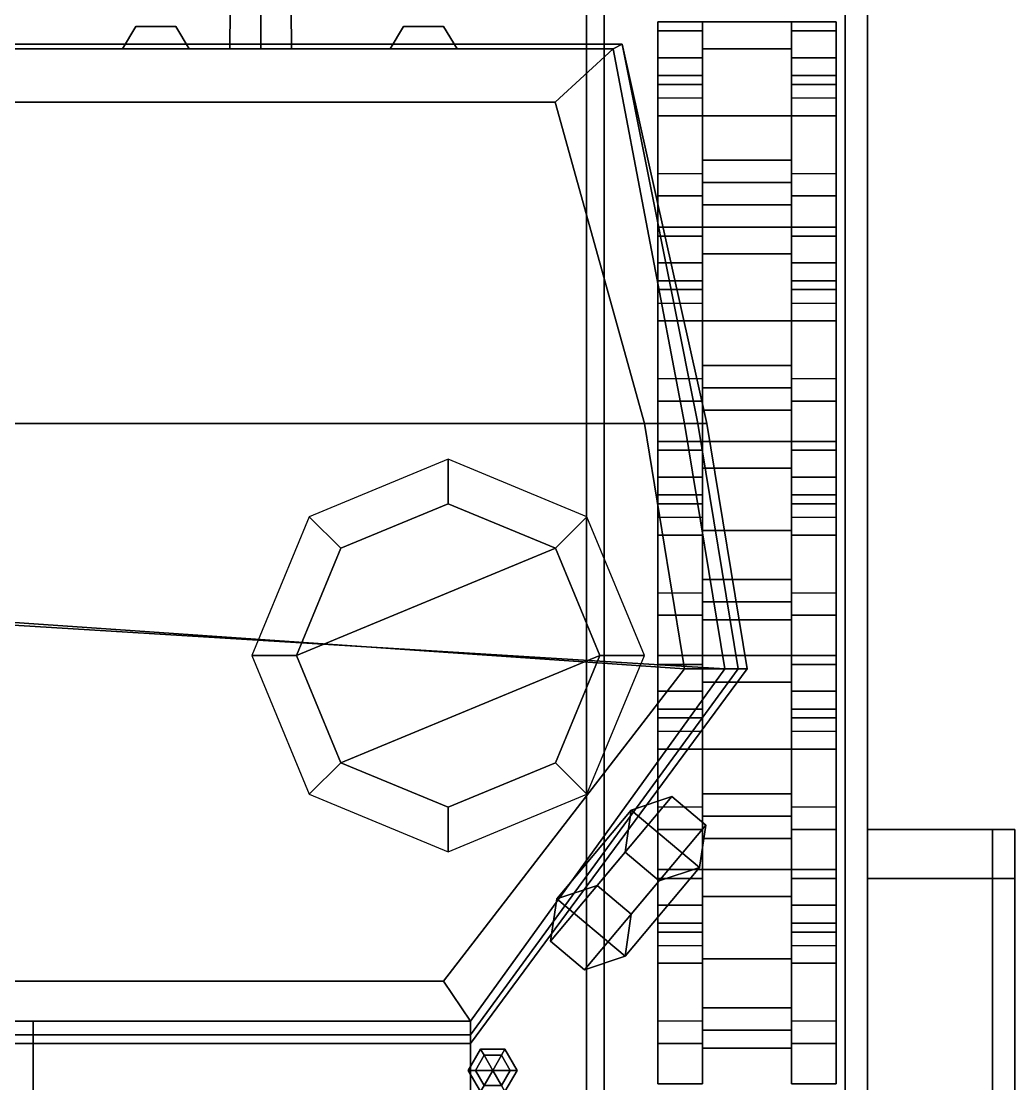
# Model space of a CAD drawing. Extents: x -1.69 to 1.69, y -3.84 to 3.56.
# Drawn here: x -0.537 to 1.69, y -1.29 to 1.092 of the extents above; entities that cross this region are included whole.
import ezdxf

# ---------------------------------------------------------------- set-up
doc = ezdxf.new("R2010")
doc.units = 0
doc.layers.get('0').update_dxf_attribs({"linetype": 'CONTINUOUS'})
for name, color, linetype in [('BOGIE_HOLDER', 2, 'CONTINUOUS'), ('BOGIE_LEVER', 3, 'CONTINUOUS'), ('GUN', 1, 'CONTINUOUS'), ('SHIELD', 6, 'CONTINUOUS'), ('SIDES', 5, 'CONTINUOUS'), ('TRACKS', 1, 'CONTINUOUS'), ('TURRET', 2, 'CONTINUOUS'), ('WHEELS', 2, 'CONTINUOUS')]:
    doc.layers.add(name, color=color, linetype=linetype)

msp = doc.modelspace()

# ---------------------------------------------------------------- linework, layer by layer
for points in [[(0.73, -3.39, 0.82), (0.73, -2.77, 0.47), (0.73, 2.5, 0.47), (0.73, 2.7, 0.82)], [(0.73, -3.39, 1.15), (0.73, -3.39, 0.82), (0.73, 2.7, 0.82), (0.73, 2.02, 1.15)], [(0.73, 2.5, 0.47), (0.73, -2.77, 0.47), (-0.73, -2.77, 0.47), (-0.73, 2.5, 0.47)], [(-0.73, 2.02, 1.61), (-0.73, -2.16, 1.61), (0.73, -2.16, 1.61), (0.73, 2.02, 1.61)], [(0.73, -2.16, 1.61), (0.73, -2.16, 1.15), (0.73, 2.02, 1.15), (0.73, 2.02, 1.61)], [(1.69, -0.72, 1.41), (1.64, -0.72, 0.95), (1.36, -0.72, 0.95), (1.36, -0.72, 1.41)], [(1.64, -0.72, 0.95), (1.64, -2.26, 0.95), (1.36, -2.26, 0.95), (1.36, -0.72, 0.95)], [(1.69, -0.83, 1.45), (1.69, -0.72, 1.41), (1.36, -0.72, 1.41), (1.36, -0.83, 1.52)], [(1.69, -2.26, 1.41), (1.64, -2.26, 0.95), (1.64, -0.72, 0.95), (1.69, -0.72, 1.41)], [(1.69, -1.51, 1.57), (1.69, -1.51, 1.41), (1.69, -0.72, 1.41), (1.69, -0.83, 1.45)], [(1.36, -0.83, 1.52), (1.36, -1.51, 1.63), (1.69, -1.51, 1.57), (1.69, -0.83, 1.45)]]:
    msp.add_3dface(points)
at = {"layer": 'BOGIE_HOLDER'}
for points in [[(0.99, 1.09, 0.3), (0.99, 1.01, 0.23), (0.89, 1.01, 0.23), (0.89, 1.09, 0.3)], [(0.89, 1.09, 0.3), (0.89, 1.01, 0.23), (0.89, 0.95, 0.31), (0.89, 1.07, 0.42)], [(0.99, 1.07, 0.42), (0.99, 1.09, 0.3), (0.89, 1.09, 0.3), (0.89, 1.07, 0.42)], [(0.99, 0.95, 0.31), (0.99, 1.01, 0.23), (0.99, 1.09, 0.3), (0.99, 1.07, 0.42)], [(1.19, 1.09, 0.3), (1.19, 1.01, 0.23), (1.19, 0.95, 0.31), (1.19, 1.07, 0.42)], [(1.29, 1.09, 0.3), (1.29, 1.01, 0.23), (1.19, 1.01, 0.23), (1.19, 1.09, 0.3)], [(1.29, 1.07, 0.42), (1.29, 1.09, 0.3), (1.19, 1.09, 0.3), (1.19, 1.07, 0.42)], [(1.29, 0.95, 0.31), (1.29, 1.01, 0.23), (1.29, 1.09, 0.3), (1.29, 1.07, 0.42)], [(0.89, 1.07, 0.42), (0.89, 0.95, 0.31), (0.89, 0.75, 0.67), (0.89, 0.92, 0.67)], [(0.99, 0.92, 0.67), (0.99, 1.07, 0.42), (0.89, 1.07, 0.42), (0.89, 0.92, 0.67)], [(0.99, 0.75, 0.67), (0.99, 0.95, 0.31), (0.99, 1.07, 0.42), (0.99, 0.92, 0.67)], [(1.19, 1.07, 0.42), (1.19, 0.95, 0.31), (1.19, 0.75, 0.67), (1.19, 0.92, 0.67)], [(1.29, 0.92, 0.67), (1.29, 1.07, 0.42), (1.19, 1.07, 0.42), (1.19, 0.92, 0.67)], [(1.29, 0.75, 0.67), (1.29, 0.95, 0.31), (1.29, 1.07, 0.42), (1.29, 0.92, 0.67)], [(0.89, 0.95, 0.31), (0.89, 1.01, 0.23), (0.99, 1.01, 0.23), (0.99, 0.95, 0.31)], [(1.19, 0.95, 0.31), (1.19, 1.01, 0.23), (1.29, 1.01, 0.23), (1.29, 0.95, 0.31)], [(0.89, 0.75, 0.67), (0.89, 0.95, 0.31), (0.99, 0.95, 0.31), (0.99, 0.75, 0.67)], [(1.19, 0.75, 0.67), (1.19, 0.95, 0.31), (1.29, 0.95, 0.31), (1.29, 0.75, 0.67)], [(0.99, 0.88, 0.29), (0.99, 0.68, 0.29), (0.99, 0.68, 0.47), (0.99, 0.88, 0.47)], [(1.19, 0.88, 0.47), (1.19, 0.88, 0.29), (0.99, 0.88, 0.29), (0.99, 0.88, 0.47)], [(1.19, 0.88, 0.29), (1.19, 0.68, 0.29), (0.99, 0.68, 0.29), (0.99, 0.88, 0.29)], [(0.99, 0.88, 0.47), (0.99, 0.68, 0.47), (1.19, 0.68, 0.47), (1.19, 0.88, 0.47)], [(1.19, 0.68, 0.47), (1.19, 0.68, 0.29), (1.19, 0.88, 0.29), (1.19, 0.88, 0.47)], [(0.99, 0.68, 0.47), (0.99, 0.68, 0.29), (1.19, 0.68, 0.29), (1.19, 0.68, 0.47)], [(0.89, 0.63, 0.3), (0.89, 0.55, 0.23), (0.89, 0.49, 0.31), (0.89, 0.61, 0.42)], [(0.99, 0.63, 0.3), (0.99, 0.55, 0.23), (0.89, 0.55, 0.23), (0.89, 0.63, 0.3)], [(0.99, 0.61, 0.42), (0.99, 0.63, 0.3), (0.89, 0.63, 0.3), (0.89, 0.61, 0.42)], [(0.99, 0.49, 0.31), (0.99, 0.55, 0.23), (0.99, 0.63, 0.3), (0.99, 0.61, 0.42)], [(1.29, 0.63, 0.3), (1.29, 0.55, 0.23), (1.19, 0.55, 0.23), (1.19, 0.63, 0.3)], [(1.19, 0.63, 0.3), (1.19, 0.55, 0.23), (1.19, 0.49, 0.31), (1.19, 0.61, 0.42)], [(1.29, 0.61, 0.42), (1.29, 0.63, 0.3), (1.19, 0.63, 0.3), (1.19, 0.61, 0.42)], [(1.29, 0.49, 0.31), (1.29, 0.55, 0.23), (1.29, 0.63, 0.3), (1.29, 0.61, 0.42)], [(0.89, 0.61, 0.42), (0.89, 0.49, 0.31), (0.89, 0.29, 0.67), (0.89, 0.46, 0.67)], [(0.99, 0.46, 0.67), (0.99, 0.61, 0.42), (0.89, 0.61, 0.42), (0.89, 0.46, 0.67)], [(0.99, 0.29, 0.67), (0.99, 0.49, 0.31), (0.99, 0.61, 0.42), (0.99, 0.46, 0.67)], [(1.29, 0.46, 0.67), (1.29, 0.61, 0.42), (1.19, 0.61, 0.42), (1.19, 0.46, 0.67)], [(1.19, 0.61, 0.42), (1.19, 0.49, 0.31), (1.19, 0.29, 0.67), (1.19, 0.46, 0.67)], [(1.29, 0.29, 0.67), (1.29, 0.49, 0.31), (1.29, 0.61, 0.42), (1.29, 0.46, 0.67)], [(0.89, 0.49, 0.31), (0.89, 0.55, 0.23), (0.99, 0.55, 0.23), (0.99, 0.49, 0.31)], [(1.19, 0.49, 0.31), (1.19, 0.55, 0.23), (1.29, 0.55, 0.23), (1.29, 0.49, 0.31)], [(0.89, 0.29, 0.67), (0.89, 0.49, 0.31), (0.99, 0.49, 0.31), (0.99, 0.29, 0.67)], [(1.19, 0.29, 0.67), (1.19, 0.49, 0.31), (1.29, 0.49, 0.31), (1.29, 0.29, 0.67)], [(0.99, 0.42, 0.29), (0.99, 0.22, 0.29), (0.99, 0.22, 0.47), (0.99, 0.42, 0.47)], [(1.19, 0.42, 0.47), (1.19, 0.42, 0.29), (0.99, 0.42, 0.29), (0.99, 0.42, 0.47)], [(1.19, 0.42, 0.29), (1.19, 0.22, 0.29), (0.99, 0.22, 0.29), (0.99, 0.42, 0.29)], [(0.99, 0.42, 0.47), (0.99, 0.22, 0.47), (1.19, 0.22, 0.47), (1.19, 0.42, 0.47)], [(1.19, 0.22, 0.47), (1.19, 0.22, 0.29), (1.19, 0.42, 0.29), (1.19, 0.42, 0.47)], [(0.99, 0.22, 0.47), (0.99, 0.22, 0.29), (1.19, 0.22, 0.29), (1.19, 0.22, 0.47)], [(0.89, 0.15, 0.3), (0.89, 0.07, 0.23), (0.89, 0.01, 0.31), (0.89, 0.13, 0.42)], [(0.99, 0.15, 0.3), (0.99, 0.07, 0.23), (0.89, 0.07, 0.23), (0.89, 0.15, 0.3)], [(0.99, 0.13, 0.42), (0.99, 0.15, 0.3), (0.89, 0.15, 0.3), (0.89, 0.13, 0.42)], [(0.99, 0.01, 0.31), (0.99, 0.07, 0.23), (0.99, 0.15, 0.3), (0.99, 0.13, 0.42)], [(1.29, 0.15, 0.3), (1.29, 0.07, 0.23), (1.19, 0.07, 0.23), (1.19, 0.15, 0.3)], [(1.19, 0.15, 0.3), (1.19, 0.07, 0.23), (1.19, 0.01, 0.31), (1.19, 0.13, 0.42)], [(1.29, 0.13, 0.42), (1.29, 0.15, 0.3), (1.19, 0.15, 0.3), (1.19, 0.13, 0.42)], [(1.29, 0.01, 0.31), (1.29, 0.07, 0.23), (1.29, 0.15, 0.3), (1.29, 0.13, 0.42)], [(0.89, 0.13, 0.42), (0.89, 0.01, 0.31), (0.89, -0.19, 0.67), (0.89, -0.02, 0.67)], [(0.99, -0.02, 0.67), (0.99, 0.13, 0.42), (0.89, 0.13, 0.42), (0.89, -0.02, 0.67)], [(0.99, -0.19, 0.67), (0.99, 0.01, 0.31), (0.99, 0.13, 0.42), (0.99, -0.02, 0.67)], [(1.29, -0.02, 0.67), (1.29, 0.13, 0.42), (1.19, 0.13, 0.42), (1.19, -0.02, 0.67)], [(1.19, 0.13, 0.42), (1.19, 0.01, 0.31), (1.19, -0.19, 0.67), (1.19, -0.02, 0.67)], [(1.29, -0.19, 0.67), (1.29, 0.01, 0.31), (1.29, 0.13, 0.42), (1.29, -0.02, 0.67)], [(0.89, 0.01, 0.31), (0.89, 0.07, 0.23), (0.99, 0.07, 0.23), (0.99, 0.01, 0.31)], [(1.19, 0.01, 0.31), (1.19, 0.07, 0.23), (1.29, 0.07, 0.23), (1.29, 0.01, 0.31)], [(0.89, -0.19, 0.67), (0.89, 0.01, 0.31), (0.99, 0.01, 0.31), (0.99, -0.19, 0.67)], [(1.19, -0.19, 0.67), (1.19, 0.01, 0.31), (1.29, 0.01, 0.31), (1.29, -0.19, 0.67)], [(0.99, -0.05, 0.29), (0.99, -0.25, 0.29), (0.99, -0.25, 0.47), (0.99, -0.05, 0.47)], [(1.19, -0.05, 0.47), (1.19, -0.05, 0.29), (0.99, -0.05, 0.29), (0.99, -0.05, 0.47)], [(1.19, -0.05, 0.29), (1.19, -0.25, 0.29), (0.99, -0.25, 0.29), (0.99, -0.05, 0.29)], [(0.99, -0.05, 0.47), (0.99, -0.25, 0.47), (1.19, -0.25, 0.47), (1.19, -0.05, 0.47)], [(1.19, -0.25, 0.47), (1.19, -0.25, 0.29), (1.19, -0.05, 0.29), (1.19, -0.05, 0.47)], [(0.99, -0.25, 0.47), (0.99, -0.25, 0.29), (1.19, -0.25, 0.29), (1.19, -0.25, 0.47)], [(0.89, -0.33, 0.3), (0.89, -0.41, 0.23), (0.89, -0.47, 0.31), (0.89, -0.35, 0.42)], [(0.99, -0.33, 0.3), (0.99, -0.41, 0.23), (0.89, -0.41, 0.23), (0.89, -0.33, 0.3)], [(0.99, -0.35, 0.42), (0.99, -0.33, 0.3), (0.89, -0.33, 0.3), (0.89, -0.35, 0.42)], [(0.99, -0.47, 0.31), (0.99, -0.41, 0.23), (0.99, -0.33, 0.3), (0.99, -0.35, 0.42)], [(1.29, -0.33, 0.3), (1.29, -0.41, 0.23), (1.19, -0.41, 0.23), (1.19, -0.33, 0.3)], [(1.19, -0.33, 0.3), (1.19, -0.41, 0.23), (1.19, -0.47, 0.31), (1.19, -0.35, 0.42)], [(1.29, -0.35, 0.42), (1.29, -0.33, 0.3), (1.19, -0.33, 0.3), (1.19, -0.35, 0.42)], [(1.29, -0.47, 0.31), (1.29, -0.41, 0.23), (1.29, -0.33, 0.3), (1.29, -0.35, 0.42)], [(0.89, -0.35, 0.42), (0.89, -0.47, 0.31), (0.89, -0.67, 0.67), (0.89, -0.5, 0.67)], [(0.99, -0.5, 0.67), (0.99, -0.35, 0.42), (0.89, -0.35, 0.42), (0.89, -0.5, 0.67)], [(0.99, -0.67, 0.67), (0.99, -0.47, 0.31), (0.99, -0.35, 0.42), (0.99, -0.5, 0.67)], [(1.29, -0.5, 0.67), (1.29, -0.35, 0.42), (1.19, -0.35, 0.42), (1.19, -0.5, 0.67)], [(1.19, -0.35, 0.42), (1.19, -0.47, 0.31), (1.19, -0.67, 0.67), (1.19, -0.5, 0.67)], [(1.29, -0.67, 0.67), (1.29, -0.47, 0.31), (1.29, -0.35, 0.42), (1.29, -0.5, 0.67)], [(0.89, -0.47, 0.31), (0.89, -0.41, 0.23), (0.99, -0.41, 0.23), (0.99, -0.47, 0.31)], [(1.19, -0.47, 0.31), (1.19, -0.41, 0.23), (1.29, -0.41, 0.23), (1.29, -0.47, 0.31)], [(0.89, -0.67, 0.67), (0.89, -0.47, 0.31), (0.99, -0.47, 0.31), (0.99, -0.67, 0.67)], [(1.19, -0.67, 0.67), (1.19, -0.47, 0.31), (1.29, -0.47, 0.31), (1.29, -0.67, 0.67)], [(0.99, -0.54, 0.29), (0.99, -0.74, 0.29), (0.99, -0.74, 0.47), (0.99, -0.54, 0.47)], [(1.19, -0.54, 0.47), (1.19, -0.54, 0.29), (0.99, -0.54, 0.29), (0.99, -0.54, 0.47)], [(1.19, -0.54, 0.29), (1.19, -0.74, 0.29), (0.99, -0.74, 0.29), (0.99, -0.54, 0.29)], [(0.99, -0.54, 0.47), (0.99, -0.74, 0.47), (1.19, -0.74, 0.47), (1.19, -0.54, 0.47)], [(1.19, -0.74, 0.47), (1.19, -0.74, 0.29), (1.19, -0.54, 0.29), (1.19, -0.54, 0.47)], [(0.99, -0.74, 0.47), (0.99, -0.74, 0.29), (1.19, -0.74, 0.29), (1.19, -0.74, 0.47)], [(0.89, -0.81, 0.3), (0.89, -0.89, 0.23), (0.89, -0.95, 0.31), (0.89, -0.83, 0.42)], [(0.99, -0.81, 0.3), (0.99, -0.89, 0.23), (0.89, -0.89, 0.23), (0.89, -0.81, 0.3)], [(0.99, -0.83, 0.42), (0.99, -0.81, 0.3), (0.89, -0.81, 0.3), (0.89, -0.83, 0.42)], [(0.89, -0.83, 0.42), (0.89, -0.95, 0.31), (0.89, -1.15, 0.67), (0.89, -0.98, 0.67)], [(0.99, -0.98, 0.67), (0.99, -0.83, 0.42), (0.89, -0.83, 0.42), (0.89, -0.98, 0.67)], [(0.99, -0.95, 0.31), (0.99, -0.89, 0.23), (0.99, -0.81, 0.3), (0.99, -0.83, 0.42)], [(0.99, -1.15, 0.67), (0.99, -0.95, 0.31), (0.99, -0.83, 0.42), (0.99, -0.98, 0.67)], [(1.29, -0.81, 0.3), (1.29, -0.89, 0.23), (1.19, -0.89, 0.23), (1.19, -0.81, 0.3)], [(1.19, -0.81, 0.3), (1.19, -0.89, 0.23), (1.19, -0.95, 0.31), (1.19, -0.83, 0.42)], [(1.29, -0.83, 0.42), (1.29, -0.81, 0.3), (1.19, -0.81, 0.3), (1.19, -0.83, 0.42)], [(1.29, -0.98, 0.67), (1.29, -0.83, 0.42), (1.19, -0.83, 0.42), (1.19, -0.98, 0.67)], [(1.19, -0.83, 0.42), (1.19, -0.95, 0.31), (1.19, -1.15, 0.67), (1.19, -0.98, 0.67)], [(1.29, -0.95, 0.31), (1.29, -0.89, 0.23), (1.29, -0.81, 0.3), (1.29, -0.83, 0.42)], [(1.29, -1.15, 0.67), (1.29, -0.95, 0.31), (1.29, -0.83, 0.42), (1.29, -0.98, 0.67)], [(0.89, -0.95, 0.31), (0.89, -0.89, 0.23), (0.99, -0.89, 0.23), (0.99, -0.95, 0.31)], [(1.19, -0.95, 0.31), (1.19, -0.89, 0.23), (1.29, -0.89, 0.23), (1.29, -0.95, 0.31)], [(0.89, -1.15, 0.67), (0.89, -0.95, 0.31), (0.99, -0.95, 0.31), (0.99, -1.15, 0.67)], [(1.19, -1.15, 0.67), (1.19, -0.95, 0.31), (1.29, -0.95, 0.31), (1.29, -1.15, 0.67)], [(0.99, -1.01, 0.29), (0.99, -1.21, 0.29), (0.99, -1.21, 0.47), (0.99, -1.01, 0.47)], [(1.19, -1.01, 0.47), (1.19, -1.01, 0.29), (0.99, -1.01, 0.29), (0.99, -1.01, 0.47)], [(1.19, -1.01, 0.29), (1.19, -1.21, 0.29), (0.99, -1.21, 0.29), (0.99, -1.01, 0.29)], [(0.99, -1.01, 0.47), (0.99, -1.21, 0.47), (1.19, -1.21, 0.47), (1.19, -1.01, 0.47)], [(1.19, -1.21, 0.47), (1.19, -1.21, 0.29), (1.19, -1.01, 0.29), (1.19, -1.01, 0.47)], [(0.99, -1.21, 0.47), (0.99, -1.21, 0.29), (1.19, -1.21, 0.29), (1.19, -1.21, 0.47)]]:
    msp.add_3dface(points, dxfattribs=at)
at = {"layer": 'BOGIE_LEVER'}
for points in [[(0.99, 1.09, 0.34), (0.99, 0.78, 0.15), (0.99, 0.73, 0.24), (0.99, 1.03, 0.44)], [(1.19, 1.09, 0.34), (1.19, 0.78, 0.15), (0.99, 0.78, 0.15), (0.99, 1.09, 0.34)], [(1.19, 1.03, 0.44), (1.19, 1.09, 0.34), (0.99, 1.09, 0.34), (0.99, 1.03, 0.44)], [(1.19, 0.73, 0.24), (1.19, 0.78, 0.15), (1.19, 1.09, 0.34), (1.19, 1.03, 0.44)], [(0.99, 1.03, 0.44), (0.99, 0.73, 0.24), (1.19, 0.73, 0.24), (1.19, 1.03, 0.44)], [(0.99, 0.73, 0.24), (0.99, 0.78, 0.15), (1.19, 0.78, 0.15), (1.19, 0.73, 0.24)], [(1.19, 0.63, 0.34), (1.19, 0.32, 0.15), (0.99, 0.32, 0.15), (0.99, 0.63, 0.34)], [(0.99, 0.63, 0.34), (0.99, 0.32, 0.15), (0.99, 0.27, 0.24), (0.99, 0.57, 0.44)], [(1.19, 0.57, 0.44), (1.19, 0.63, 0.34), (0.99, 0.63, 0.34), (0.99, 0.57, 0.44)], [(1.19, 0.27, 0.24), (1.19, 0.32, 0.15), (1.19, 0.63, 0.34), (1.19, 0.57, 0.44)], [(0.99, 0.57, 0.44), (0.99, 0.27, 0.24), (1.19, 0.27, 0.24), (1.19, 0.57, 0.44)], [(0.99, 0.27, 0.24), (0.99, 0.32, 0.15), (1.19, 0.32, 0.15), (1.19, 0.27, 0.24)], [(1.19, 0.15, 0.34), (1.19, -0.16, 0.15), (0.99, -0.16, 0.15), (0.99, 0.15, 0.34)], [(0.99, 0.15, 0.34), (0.99, -0.16, 0.15), (0.99, -0.21, 0.24), (0.99, 0.09, 0.44)], [(1.19, 0.09, 0.44), (1.19, 0.15, 0.34), (0.99, 0.15, 0.34), (0.99, 0.09, 0.44)], [(1.19, -0.21, 0.24), (1.19, -0.16, 0.15), (1.19, 0.15, 0.34), (1.19, 0.09, 0.44)], [(0.99, 0.09, 0.44), (0.99, -0.21, 0.24), (1.19, -0.21, 0.24), (1.19, 0.09, 0.44)], [(0.99, -0.21, 0.24), (0.99, -0.16, 0.15), (1.19, -0.16, 0.15), (1.19, -0.21, 0.24)], [(1.19, -0.33, 0.34), (1.19, -0.64, 0.15), (0.99, -0.64, 0.15), (0.99, -0.33, 0.34)], [(0.99, -0.33, 0.34), (0.99, -0.64, 0.15), (0.99, -0.69, 0.24), (0.99, -0.39, 0.44)], [(1.19, -0.39, 0.44), (1.19, -0.33, 0.34), (0.99, -0.33, 0.34), (0.99, -0.39, 0.44)], [(1.19, -0.69, 0.24), (1.19, -0.64, 0.15), (1.19, -0.33, 0.34), (1.19, -0.39, 0.44)], [(0.99, -0.39, 0.44), (0.99, -0.69, 0.24), (1.19, -0.69, 0.24), (1.19, -0.39, 0.44)], [(0.99, -0.69, 0.24), (0.99, -0.64, 0.15), (1.19, -0.64, 0.15), (1.19, -0.69, 0.24)], [(1.19, -0.81, 0.34), (1.19, -1.12, 0.15), (0.99, -1.12, 0.15), (0.99, -0.81, 0.34)], [(0.99, -0.81, 0.34), (0.99, -1.12, 0.15), (0.99, -1.17, 0.24), (0.99, -0.87, 0.44)], [(1.19, -0.87, 0.44), (1.19, -0.81, 0.34), (0.99, -0.81, 0.34), (0.99, -0.87, 0.44)], [(1.19, -1.17, 0.24), (1.19, -1.12, 0.15), (1.19, -0.81, 0.34), (1.19, -0.87, 0.44)], [(0.99, -0.87, 0.44), (0.99, -1.17, 0.24), (1.19, -1.17, 0.24), (1.19, -0.87, 0.44)], [(0.99, -1.17, 0.24), (0.99, -1.12, 0.15), (1.19, -1.12, 0.15), (1.19, -1.17, 0.24)]]:
    msp.add_3dface(points, dxfattribs=at)
at = {"layer": 'GUN'}
for points in [[(0, 2.53, 2.055), (-0.0563, 2.53, 2.0225), (-0.0693, 1.03, 2.03), (0, 1.03, 2.07)], [(-0.0563, 2.53, 2.0225), (-0.0563, 2.53, 1.9575), (-0.0693, 1.03, 1.95), (-0.0693, 1.03, 2.03)], [(-0.0563, 2.53, 1.9575), (0, 2.53, 1.925), (0, 1.03, 1.91), (-0.0693, 1.03, 1.95)], [(0.0563, 2.53, 2.0225), (0, 2.53, 2.055), (0, 1.03, 2.07), (0.0693, 1.03, 2.03)], [(0, 2.53, 1.925), (0.0563, 2.53, 1.9575), (0.0693, 1.03, 1.95), (0, 1.03, 1.91)], [(0.0563, 2.53, 1.9575), (0.0563, 2.53, 2.0225), (0.0693, 1.03, 2.03), (0.0693, 1.03, 1.95)]]:
    msp.add_3dface(points, dxfattribs=at)
at = {"layer": 'SHIELD'}
for points in [[(1.36, -3.22, 1.61), (1.36, 3.05, 1.61), (0.73, 3.05, 1.61), (0.73, -3.22, 1.61)], [(1.36, 3.05, 1.61), (1.36, -3.22, 1.61), (0.73, -3.22, 1.61), (0.73, 3.05, 1.61)], [(1.36, -3.13, 0.67), (1.36, 2.63, 0.67), (1.36, 2.63, 1.61), (1.36, -3.22, 1.61)]]:
    msp.add_3dface(points, dxfattribs=at)
at = {"layer": 'SIDES'}
msp.add_3dface([(1.36, 2.02, 0.67), (1.36, -2.35, 0.67), (0.73, -2.35, 0.67), (0.73, 2.02, 0.67)], dxfattribs=at)
at = {"layer": 'TRACKS'}
for points in [[(1.31, 1.88), (1.31, -2.18), (0.77, -2.18), (0.77, 1.88)], [(1.31, -2.18), (1.31, 1.88), (0.77, 1.88), (0.77, -2.18)]]:
    msp.add_3dface(points, dxfattribs=at)
at = {"layer": 'TURRET'}
for points in [[(-0.28, 1.08, 1.91), (-0.31, 1.03, 1.81), (-0.31, 1.03, 2.14), (-0.28, 1.08, 2.07)], [(-0.28, 1.08, 2.07), (-0.31, 1.03, 2.14), (-0.16, 1.03, 2.14), (-0.19, 1.08, 2.07)], [(-0.19, 1.08, 1.91), (-0.16, 1.03, 1.81), (-0.31, 1.03, 1.81), (-0.28, 1.08, 1.91)], [(-0.19, 1.08, 2.07), (-0.19, 1.08, 1.91), (-0.28, 1.08, 1.91), (-0.28, 1.08, 2.07)], [(-0.16, 1.03, 2.14), (-0.16, 1.03, 1.81), (-0.19, 1.08, 1.91), (-0.19, 1.08, 2.07)], [(0.41, 1.08, 1.91), (0.44, 1.03, 1.81), (0.29, 1.03, 1.81), (0.32, 1.08, 1.91)], [(0.32, 1.08, 2.07), (0.29, 1.03, 2.14), (0.44, 1.03, 2.14), (0.41, 1.08, 2.07)], [(0.32, 1.08, 1.91), (0.29, 1.03, 1.81), (0.29, 1.03, 2.14), (0.32, 1.08, 2.07)], [(0.41, 1.08, 2.07), (0.41, 1.08, 1.91), (0.32, 1.08, 1.91), (0.32, 1.08, 2.07)], [(0.44, 1.03, 2.14), (0.44, 1.03, 1.81), (0.41, 1.08, 1.91), (0.41, 1.08, 2.07)], [(0.79, 1.03, 1.61), (0.95, 0.19, 1.61), (-0.87, 0.19, 1.61), (-0.76, 1.03, 1.61)], [(-0.76, 1.03, 1.76), (0.79, 1.03, 1.76), (0.81, 1.04, 1.71), (-0.77, 1.04, 1.71)], [(0.81, 1.04, 1.71), (0.81, 1.04, 1.61), (-0.77, 1.04, 1.61), (-0.77, 1.04, 1.71)], [(-0.77, 1.04, 1.61), (0.81, 1.04, 1.61), (0.79, 1.03, 1.61), (-0.76, 1.03, 1.61)], [(-0.76, 1.03, 2.23), (0.79, 1.03, 2.23), (0.79, 1.03, 1.76), (-0.76, 1.03, 1.76)], [(-0.63, 0.91, 2.32), (0.66, 0.91, 2.32), (0.79, 1.03, 2.23), (-0.76, 1.03, 2.23)], [(0.66, 0.91, 2.32), (0.86, 0.19, 2.45), (0.95, 0.19, 2.39), (0.79, 1.03, 2.23)], [(0.79, 1.03, 1.76), (0.95, 0.19, 1.76), (0.98, 0.19, 1.71), (0.81, 1.04, 1.71)], [(0.81, 1.04, 1.61), (1, 0.19, 1.61), (0.95, 0.19, 1.61), (0.79, 1.03, 1.61)], [(0.79, 1.03, 2.23), (0.95, 0.19, 2.39), (0.95, 0.19, 1.76), (0.79, 1.03, 1.76)], [(0.98, 0.19, 1.71), (1, 0.19, 1.61), (0.81, 1.04, 1.61), (0.81, 1.04, 1.71)], [(-0.74, 0.19, 2.45), (0.86, 0.19, 2.45), (0.66, 0.91, 2.32), (-0.63, 0.91, 2.32)], [(0.95, 0.19, 1.61), (1.04, -0.36, 1.61), (-0.92, -0.24, 1.61), (-0.87, 0.19, 1.61)], [(-0.79, -0.24, 2.45), (0.95, -0.36, 2.45), (0.86, 0.19, 2.45), (-0.74, 0.19, 2.45)], [(0.86, 0.19, 2.45), (0.95, -0.36, 2.45), (1.04, -0.36, 2.39), (0.95, 0.19, 2.39)], [(0.95, 0.19, 2.39), (1.04, -0.36, 2.39), (1.04, -0.36, 1.76), (0.95, 0.19, 1.76)], [(0.95, 0.19, 1.76), (1.04, -0.36, 1.76), (1.07, -0.36, 1.71), (0.98, 0.19, 1.71)], [(1, 0.19, 1.61), (1.09, -0.36, 1.61), (1.04, -0.36, 1.61), (0.95, 0.19, 1.61)], [(1.07, -0.36, 1.71), (1.09, -0.36, 1.61), (1, 0.19, 1.61), (0.98, 0.19, 1.71)], [(0.42, 0.11, 2.45), (0.1089, -0.0189, 2.45), (0.1796, -0.0896, 2.47), (0.42, 0.01, 2.47)], [(0.7311, -0.0189, 2.45), (0.42, 0.11, 2.45), (0.42, 0.01, 2.47), (0.6604, -0.0896, 2.47)], [(0.42, 0.01, 2.47), (0.1796, -0.0896, 2.47), (0.08, -0.33, 2.47), (0.6604, -0.0896, 2.47)], [(0.1089, -0.0189, 2.45), (-0.02, -0.33, 2.45), (0.08, -0.33, 2.47), (0.1796, -0.0896, 2.47)], [(0.86, -0.33, 2.45), (0.7311, -0.0189, 2.45), (0.6604, -0.0896, 2.47), (0.76, -0.33, 2.47)], [(0.6604, -0.0896, 2.47), (0.08, -0.33, 2.47), (0.1796, -0.5704, 2.47), (0.76, -0.33, 2.47)], [(1.04, -0.36, 1.61), (0.47, -1.15, 1.61), (-0.66, -1.15, 1.61), (-0.92, -0.24, 1.61)], [(-0.59, -1.06, 2.45), (0.41, -1.06, 2.45), (0.95, -0.36, 2.45), (-0.79, -0.24, 2.45)], [(-0.02, -0.33, 2.45), (0.1089, -0.6411, 2.45), (0.1796, -0.5704, 2.47), (0.08, -0.33, 2.47)], [(0.76, -0.33, 2.47), (0.1796, -0.5704, 2.47), (0.42, -0.67, 2.47), (0.6604, -0.5704, 2.47)], [(0.7311, -0.6411, 2.45), (0.86, -0.33, 2.45), (0.76, -0.33, 2.47), (0.6604, -0.5704, 2.47)], [(0.95, -0.36, 2.45), (0.41, -1.06, 2.45), (0.47, -1.15, 2.39), (1.04, -0.36, 2.39)], [(1.04, -0.36, 2.39), (0.47, -1.15, 2.39), (0.47, -1.15, 1.76), (1.04, -0.36, 1.76)], [(1.04, -0.36, 1.76), (0.47, -1.15, 1.76), (0.47, -1.18, 1.68), (1.07, -0.36, 1.71)], [(0.47, -1.18, 1.68), (0.47, -1.2, 1.61), (1.09, -0.36, 1.61), (1.07, -0.36, 1.71)], [(1.09, -0.36, 1.61), (0.47, -1.2, 1.61), (0.47, -1.15, 1.61), (1.04, -0.36, 1.61)], [(0.1089, -0.6411, 2.45), (0.42, -0.77, 2.45), (0.42, -0.67, 2.47), (0.1796, -0.5704, 2.47)], [(0.42, -0.77, 2.45), (0.7311, -0.6411, 2.45), (0.6604, -0.5704, 2.47), (0.42, -0.67, 2.47)], [(0.754, -0.8455, 1.6104), (0.6634, -0.8757, 1.64), (0.8305, -0.6766, 2.3542), (0.9211, -0.6464, 2.3245)], [(0.8306, -0.9098, 1.6104), (0.754, -0.8455, 1.6104), (0.9211, -0.6464, 2.3245), (0.9977, -0.7107, 2.3245)], [(0.8305, -0.6766, 2.3542), (0.9837, -0.8052, 2.3542), (0.9977, -0.7107, 2.3245), (0.9211, -0.6464, 2.3245)], [(0.6634, -0.8757, 1.64), (0.6494, -0.9702, 1.6696), (0.8165, -0.7711, 2.3838), (0.8305, -0.6766, 2.3542)], [(0.8165, -0.7711, 2.3838), (0.8931, -0.8354, 2.3838), (0.9837, -0.8052, 2.3542), (0.8305, -0.6766, 2.3542)], [(0.8166, -1.0043, 1.64), (0.8306, -0.9098, 1.6104), (0.9977, -0.7107, 2.3245), (0.9837, -0.8052, 2.3542)], [(0.6494, -0.9702, 1.6696), (0.726, -1.0345, 1.6696), (0.8931, -0.8354, 2.3838), (0.8165, -0.7711, 2.3838)], [(0.726, -1.0345, 1.6696), (0.8166, -1.0043, 1.64), (0.9837, -0.8052, 2.3542), (0.8931, -0.8354, 2.3838)], [(0.754, -0.8455, 1.6104), (0.8306, -0.9098, 1.6104), (0.8166, -1.0043, 1.64), (0.6634, -0.8757, 1.64)], [(0.6634, -0.8757, 1.64), (0.8166, -1.0043, 1.64), (0.726, -1.0345, 1.6696), (0.6494, -0.9702, 1.6696)], [(-0.66, -1.15, 2.39), (0.47, -1.15, 2.39), (0.41, -1.06, 2.45), (-0.59, -1.06, 2.45)], [(0.47, -1.15, 1.76), (-0.66, -1.15, 1.76), (-0.68, -1.18, 1.68), (0.47, -1.18, 1.68)], [(0.47, -1.2, 1.61), (-0.68, -1.2, 1.61), (-0.66, -1.15, 1.61), (0.47, -1.15, 1.61)], [(-0.66, -1.15, 1.76), (0.47, -1.15, 1.76), (0.47, -1.15, 2.39), (-0.66, -1.15, 2.39)], [(-0.51, -1.15, 1.85), (-0.51, -1.76, 1.85), (-0.51, -1.76, 2.31), (-0.51, -1.15, 2.39)], [(-0.51, -1.15, 2.39), (-0.51, -1.76, 2.31), (0.47, -1.76, 2.31), (0.47, -1.15, 2.39)], [(0.47, -1.15, 1.85), (0.47, -1.76, 1.85), (-0.51, -1.76, 1.85), (-0.51, -1.15, 1.85)], [(0.47, -1.76, 2.31), (0.47, -1.76, 1.85), (0.47, -1.15, 1.85), (0.47, -1.15, 2.39)], [(-0.68, -1.18, 1.68), (-0.68, -1.2, 1.61), (0.47, -1.2, 1.61), (0.47, -1.18, 1.68)], [(0.4925, -1.2124, 2.05), (0.465, -1.26, 2.05), (0.465, -1.26, 2.21), (0.4925, -1.2124, 2.21)], [(0.4811, -1.26, 2.0111), (0.465, -1.26, 2.05), (0.4925, -1.2124, 2.05), (0.5006, -1.2263, 2.0111)], [(0.5006, -1.2263, 2.2489), (0.4925, -1.2124, 2.21), (0.465, -1.26, 2.21), (0.4811, -1.26, 2.2489)], [(0.5475, -1.2124, 2.05), (0.4925, -1.2124, 2.05), (0.4925, -1.2124, 2.21), (0.5475, -1.2124, 2.21)], [(0.5006, -1.2263, 2.0111), (0.4925, -1.2124, 2.05), (0.5475, -1.2124, 2.05), (0.5394, -1.2263, 2.0111)], [(0.5394, -1.2263, 2.2489), (0.5475, -1.2124, 2.21), (0.4925, -1.2124, 2.21), (0.5006, -1.2263, 2.2489)], [(0.5394, -1.2263, 2.0111), (0.5475, -1.2124, 2.05), (0.575, -1.26, 2.05), (0.5589, -1.26, 2.0111)], [(0.5589, -1.26, 2.2489), (0.575, -1.26, 2.21), (0.5475, -1.2124, 2.21), (0.5394, -1.2263, 2.2489)], [(0.575, -1.26, 2.05), (0.5475, -1.2124, 2.05), (0.5475, -1.2124, 2.21), (0.575, -1.26, 2.21)], [(0.52, -1.26, 1.995), (0.4811, -1.26, 2.0111), (0.5006, -1.2263, 2.0111), (0.52, -1.26, 1.995)], [(0.52, -1.26, 2.265), (0.5006, -1.2263, 2.2489), (0.4811, -1.26, 2.2489), (0.52, -1.26, 2.265)], [(0.52, -1.26, 1.995), (0.5006, -1.2263, 2.0111), (0.5394, -1.2263, 2.0111), (0.52, -1.26, 1.995)], [(0.52, -1.26, 2.265), (0.5394, -1.2263, 2.2489), (0.5006, -1.2263, 2.2489), (0.52, -1.26, 2.265)], [(0.52, -1.26, 1.995), (0.5394, -1.2263, 2.0111), (0.5589, -1.26, 2.0111), (0.52, -1.26, 1.995)], [(0.52, -1.26, 2.265), (0.5589, -1.26, 2.2489), (0.5394, -1.2263, 2.2489), (0.52, -1.26, 2.265)], [(0.465, -1.26, 2.05), (0.4925, -1.3076, 2.05), (0.4925, -1.3076, 2.21), (0.465, -1.26, 2.21)], [(0.5006, -1.2937, 2.0111), (0.4925, -1.3076, 2.05), (0.465, -1.26, 2.05), (0.4811, -1.26, 2.0111)], [(0.4811, -1.26, 2.2489), (0.465, -1.26, 2.21), (0.4925, -1.3076, 2.21), (0.5006, -1.2937, 2.2489)], [(0.52, -1.26, 1.995), (0.5006, -1.2937, 2.0111), (0.4811, -1.26, 2.0111), (0.52, -1.26, 1.995)], [(0.52, -1.26, 2.265), (0.4811, -1.26, 2.2489), (0.5006, -1.2937, 2.2489), (0.52, -1.26, 2.265)], [(0.52, -1.26, 1.995), (0.5394, -1.2937, 2.0111), (0.5006, -1.2937, 2.0111), (0.52, -1.26, 1.995)], [(0.52, -1.26, 2.265), (0.5006, -1.2937, 2.2489), (0.5394, -1.2937, 2.2489), (0.52, -1.26, 2.265)], [(0.52, -1.26, 1.995), (0.5589, -1.26, 2.0111), (0.5394, -1.2937, 2.0111), (0.52, -1.26, 1.995)], [(0.52, -1.26, 2.265), (0.5394, -1.2937, 2.2489), (0.5589, -1.26, 2.2489), (0.52, -1.26, 2.265)], [(0.5589, -1.26, 2.0111), (0.575, -1.26, 2.05), (0.5475, -1.3076, 2.05), (0.5394, -1.2937, 2.0111)], [(0.5394, -1.2937, 2.2489), (0.5475, -1.3076, 2.21), (0.575, -1.26, 2.21), (0.5589, -1.26, 2.2489)], [(0.5475, -1.3076, 2.05), (0.575, -1.26, 2.05), (0.575, -1.26, 2.21), (0.5475, -1.3076, 2.21)]]:
    msp.add_3dface(points, dxfattribs=at)
at = {"layer": 'WHEELS'}
for points in [[(0.99, 0.97, 0.21), (0.99, 0.88, 0.0541), (0.89, 0.88, 0.0541), (0.89, 0.97, 0.21)], [(0.89, 0.61, 0.21), (0.89, 0.97, 0.21), (0.89, 0.88, 0.0541), (0.89, 0.7, 0.0541)], [(0.99, 0.88, 0.3659), (0.99, 0.97, 0.21), (0.89, 0.97, 0.21), (0.89, 0.88, 0.3659)], [(0.89, 0.7, 0.3659), (0.89, 0.88, 0.3659), (0.89, 0.97, 0.21), (0.89, 0.61, 0.21)], [(0.99, 0.7, 0.0541), (0.99, 0.88, 0.0541), (0.99, 0.97, 0.21), (0.99, 0.61, 0.21)], [(0.99, 0.61, 0.21), (0.99, 0.97, 0.21), (0.99, 0.88, 0.3659), (0.99, 0.7, 0.3659)], [(1.19, 0.61, 0.21), (1.19, 0.97, 0.21), (1.19, 0.88, 0.0541), (1.19, 0.7, 0.0541)], [(1.29, 0.97, 0.21), (1.29, 0.88, 0.0541), (1.19, 0.88, 0.0541), (1.19, 0.97, 0.21)], [(1.19, 0.7, 0.3659), (1.19, 0.88, 0.3659), (1.19, 0.97, 0.21), (1.19, 0.61, 0.21)], [(1.29, 0.88, 0.3659), (1.29, 0.97, 0.21), (1.19, 0.97, 0.21), (1.19, 0.88, 0.3659)], [(1.29, 0.7, 0.0541), (1.29, 0.88, 0.0541), (1.29, 0.97, 0.21), (1.29, 0.61, 0.21)], [(1.29, 0.61, 0.21), (1.29, 0.97, 0.21), (1.29, 0.88, 0.3659), (1.29, 0.7, 0.3659)], [(0.99, 0.88, 0.0541), (0.99, 0.7, 0.0541), (0.89, 0.7, 0.0541), (0.89, 0.88, 0.0541)], [(0.99, 0.7, 0.3659), (0.99, 0.88, 0.3659), (0.89, 0.88, 0.3659), (0.89, 0.7, 0.3659)], [(1.29, 0.88, 0.0541), (1.29, 0.7, 0.0541), (1.19, 0.7, 0.0541), (1.19, 0.88, 0.0541)], [(1.29, 0.7, 0.3659), (1.29, 0.88, 0.3659), (1.19, 0.88, 0.3659), (1.19, 0.7, 0.3659)], [(0.99, 0.61, 0.21), (0.99, 0.7, 0.3659), (0.89, 0.7, 0.3659), (0.89, 0.61, 0.21)], [(0.99, 0.7, 0.0541), (0.99, 0.61, 0.21), (0.89, 0.61, 0.21), (0.89, 0.7, 0.0541)], [(1.29, 0.61, 0.21), (1.29, 0.7, 0.3659), (1.19, 0.7, 0.3659), (1.19, 0.61, 0.21)], [(1.29, 0.7, 0.0541), (1.29, 0.61, 0.21), (1.19, 0.61, 0.21), (1.19, 0.7, 0.0541)], [(0.89, 0.24, 0.3659), (0.89, 0.42, 0.3659), (0.89, 0.51, 0.21), (0.89, 0.15, 0.21)], [(0.99, 0.42, 0.3659), (0.99, 0.51, 0.21), (0.89, 0.51, 0.21), (0.89, 0.42, 0.3659)], [(0.89, 0.15, 0.21), (0.89, 0.51, 0.21), (0.89, 0.42, 0.0541), (0.89, 0.24, 0.0541)], [(0.99, 0.51, 0.21), (0.99, 0.42, 0.0541), (0.89, 0.42, 0.0541), (0.89, 0.51, 0.21)], [(0.99, 0.15, 0.21), (0.99, 0.51, 0.21), (0.99, 0.42, 0.3659), (0.99, 0.24, 0.3659)], [(0.99, 0.24, 0.0541), (0.99, 0.42, 0.0541), (0.99, 0.51, 0.21), (0.99, 0.15, 0.21)], [(1.29, 0.42, 0.3659), (1.29, 0.51, 0.21), (1.19, 0.51, 0.21), (1.19, 0.42, 0.3659)], [(1.19, 0.24, 0.3659), (1.19, 0.42, 0.3659), (1.19, 0.51, 0.21), (1.19, 0.15, 0.21)], [(1.29, 0.51, 0.21), (1.29, 0.42, 0.0541), (1.19, 0.42, 0.0541), (1.19, 0.51, 0.21)], [(1.19, 0.15, 0.21), (1.19, 0.51, 0.21), (1.19, 0.42, 0.0541), (1.19, 0.24, 0.0541)], [(1.29, 0.15, 0.21), (1.29, 0.51, 0.21), (1.29, 0.42, 0.3659), (1.29, 0.24, 0.3659)], [(1.29, 0.24, 0.0541), (1.29, 0.42, 0.0541), (1.29, 0.51, 0.21), (1.29, 0.15, 0.21)], [(0.99, 0.42, 0.0541), (0.99, 0.24, 0.0541), (0.89, 0.24, 0.0541), (0.89, 0.42, 0.0541)], [(0.99, 0.24, 0.3659), (0.99, 0.42, 0.3659), (0.89, 0.42, 0.3659), (0.89, 0.24, 0.3659)], [(1.29, 0.42, 0.0541), (1.29, 0.24, 0.0541), (1.19, 0.24, 0.0541), (1.19, 0.42, 0.0541)], [(1.29, 0.24, 0.3659), (1.29, 0.42, 0.3659), (1.19, 0.42, 0.3659), (1.19, 0.24, 0.3659)], [(0.99, 0.15, 0.21), (0.99, 0.24, 0.3659), (0.89, 0.24, 0.3659), (0.89, 0.15, 0.21)], [(0.99, 0.24, 0.0541), (0.99, 0.15, 0.21), (0.89, 0.15, 0.21), (0.89, 0.24, 0.0541)], [(1.29, 0.15, 0.21), (1.29, 0.24, 0.3659), (1.19, 0.24, 0.3659), (1.19, 0.15, 0.21)], [(1.29, 0.24, 0.0541), (1.29, 0.15, 0.21), (1.19, 0.15, 0.21), (1.19, 0.24, 0.0541)], [(0.89, -0.24, 0.3659), (0.89, -0.06, 0.3659), (0.89, 0.03, 0.21), (0.89, -0.33, 0.21)], [(0.99, -0.06, 0.3659), (0.99, 0.03, 0.21), (0.89, 0.03, 0.21), (0.89, -0.06, 0.3659)], [(0.89, -0.33, 0.21), (0.89, 0.03, 0.21), (0.89, -0.06, 0.0541), (0.89, -0.24, 0.0541)], [(0.99, 0.03, 0.21), (0.99, -0.06, 0.0541), (0.89, -0.06, 0.0541), (0.89, 0.03, 0.21)], [(0.99, -0.33, 0.21), (0.99, 0.03, 0.21), (0.99, -0.06, 0.3659), (0.99, -0.24, 0.3659)], [(0.99, -0.24, 0.0541), (0.99, -0.06, 0.0541), (0.99, 0.03, 0.21), (0.99, -0.33, 0.21)], [(1.29, -0.06, 0.3659), (1.29, 0.03, 0.21), (1.19, 0.03, 0.21), (1.19, -0.06, 0.3659)], [(1.19, -0.24, 0.3659), (1.19, -0.06, 0.3659), (1.19, 0.03, 0.21), (1.19, -0.33, 0.21)], [(1.29, 0.03, 0.21), (1.29, -0.06, 0.0541), (1.19, -0.06, 0.0541), (1.19, 0.03, 0.21)], [(1.19, -0.33, 0.21), (1.19, 0.03, 0.21), (1.19, -0.06, 0.0541), (1.19, -0.24, 0.0541)], [(1.29, -0.33, 0.21), (1.29, 0.03, 0.21), (1.29, -0.06, 0.3659), (1.29, -0.24, 0.3659)], [(1.29, -0.24, 0.0541), (1.29, -0.06, 0.0541), (1.29, 0.03, 0.21), (1.29, -0.33, 0.21)], [(0.99, -0.06, 0.0541), (0.99, -0.24, 0.0541), (0.89, -0.24, 0.0541), (0.89, -0.06, 0.0541)], [(0.99, -0.24, 0.3659), (0.99, -0.06, 0.3659), (0.89, -0.06, 0.3659), (0.89, -0.24, 0.3659)], [(1.29, -0.06, 0.0541), (1.29, -0.24, 0.0541), (1.19, -0.24, 0.0541), (1.19, -0.06, 0.0541)], [(1.29, -0.24, 0.3659), (1.29, -0.06, 0.3659), (1.19, -0.06, 0.3659), (1.19, -0.24, 0.3659)], [(0.99, -0.33, 0.21), (0.99, -0.24, 0.3659), (0.89, -0.24, 0.3659), (0.89, -0.33, 0.21)], [(0.99, -0.24, 0.0541), (0.99, -0.33, 0.21), (0.89, -0.33, 0.21), (0.89, -0.24, 0.0541)], [(1.29, -0.33, 0.21), (1.29, -0.24, 0.3659), (1.19, -0.24, 0.3659), (1.19, -0.33, 0.21)], [(1.29, -0.24, 0.0541), (1.29, -0.33, 0.21), (1.19, -0.33, 0.21), (1.19, -0.24, 0.0541)], [(0.89, -0.72, 0.3659), (0.89, -0.54, 0.3659), (0.89, -0.45, 0.21), (0.89, -0.81, 0.21)], [(0.99, -0.54, 0.3659), (0.99, -0.45, 0.21), (0.89, -0.45, 0.21), (0.89, -0.54, 0.3659)], [(0.89, -0.81, 0.21), (0.89, -0.45, 0.21), (0.89, -0.54, 0.0541), (0.89, -0.72, 0.0541)], [(0.99, -0.45, 0.21), (0.99, -0.54, 0.0541), (0.89, -0.54, 0.0541), (0.89, -0.45, 0.21)], [(0.99, -0.81, 0.21), (0.99, -0.45, 0.21), (0.99, -0.54, 0.3659), (0.99, -0.72, 0.3659)], [(0.99, -0.72, 0.0541), (0.99, -0.54, 0.0541), (0.99, -0.45, 0.21), (0.99, -0.81, 0.21)], [(1.29, -0.54, 0.3659), (1.29, -0.45, 0.21), (1.19, -0.45, 0.21), (1.19, -0.54, 0.3659)], [(1.19, -0.72, 0.3659), (1.19, -0.54, 0.3659), (1.19, -0.45, 0.21), (1.19, -0.81, 0.21)], [(1.29, -0.45, 0.21), (1.29, -0.54, 0.0541), (1.19, -0.54, 0.0541), (1.19, -0.45, 0.21)], [(1.19, -0.81, 0.21), (1.19, -0.45, 0.21), (1.19, -0.54, 0.0541), (1.19, -0.72, 0.0541)], [(1.29, -0.81, 0.21), (1.29, -0.45, 0.21), (1.29, -0.54, 0.3659), (1.29, -0.72, 0.3659)], [(1.29, -0.72, 0.0541), (1.29, -0.54, 0.0541), (1.29, -0.45, 0.21), (1.29, -0.81, 0.21)], [(0.99, -0.54, 0.0541), (0.99, -0.72, 0.0541), (0.89, -0.72, 0.0541), (0.89, -0.54, 0.0541)], [(0.99, -0.72, 0.3659), (0.99, -0.54, 0.3659), (0.89, -0.54, 0.3659), (0.89, -0.72, 0.3659)], [(1.29, -0.54, 0.0541), (1.29, -0.72, 0.0541), (1.19, -0.72, 0.0541), (1.19, -0.54, 0.0541)], [(1.29, -0.72, 0.3659), (1.29, -0.54, 0.3659), (1.19, -0.54, 0.3659), (1.19, -0.72, 0.3659)], [(0.99, -0.81, 0.21), (0.99, -0.72, 0.3659), (0.89, -0.72, 0.3659), (0.89, -0.81, 0.21)], [(0.99, -0.72, 0.0541), (0.99, -0.81, 0.21), (0.89, -0.81, 0.21), (0.89, -0.72, 0.0541)], [(1.29, -0.81, 0.21), (1.29, -0.72, 0.3659), (1.19, -0.72, 0.3659), (1.19, -0.81, 0.21)], [(1.29, -0.72, 0.0541), (1.29, -0.81, 0.21), (1.19, -0.81, 0.21), (1.19, -0.72, 0.0541)], [(0.89, -1.2, 0.3659), (0.89, -1.02, 0.3659), (0.89, -0.93, 0.21), (0.89, -1.29, 0.21)], [(0.99, -1.02, 0.3659), (0.99, -0.93, 0.21), (0.89, -0.93, 0.21), (0.89, -1.02, 0.3659)], [(0.89, -1.29, 0.21), (0.89, -0.93, 0.21), (0.89, -1.02, 0.0541), (0.89, -1.2, 0.0541)], [(0.99, -0.93, 0.21), (0.99, -1.02, 0.0541), (0.89, -1.02, 0.0541), (0.89, -0.93, 0.21)], [(0.99, -1.29, 0.21), (0.99, -0.93, 0.21), (0.99, -1.02, 0.3659), (0.99, -1.2, 0.3659)], [(0.99, -1.2, 0.0541), (0.99, -1.02, 0.0541), (0.99, -0.93, 0.21), (0.99, -1.29, 0.21)], [(1.29, -1.02, 0.3659), (1.29, -0.93, 0.21), (1.19, -0.93, 0.21), (1.19, -1.02, 0.3659)], [(1.19, -1.2, 0.3659), (1.19, -1.02, 0.3659), (1.19, -0.93, 0.21), (1.19, -1.29, 0.21)], [(1.29, -0.93, 0.21), (1.29, -1.02, 0.0541), (1.19, -1.02, 0.0541), (1.19, -0.93, 0.21)], [(1.19, -1.29, 0.21), (1.19, -0.93, 0.21), (1.19, -1.02, 0.0541), (1.19, -1.2, 0.0541)], [(1.29, -1.29, 0.21), (1.29, -0.93, 0.21), (1.29, -1.02, 0.3659), (1.29, -1.2, 0.3659)], [(1.29, -1.2, 0.0541), (1.29, -1.02, 0.0541), (1.29, -0.93, 0.21), (1.29, -1.29, 0.21)], [(0.99, -1.02, 0.0541), (0.99, -1.2, 0.0541), (0.89, -1.2, 0.0541), (0.89, -1.02, 0.0541)], [(0.99, -1.2, 0.3659), (0.99, -1.02, 0.3659), (0.89, -1.02, 0.3659), (0.89, -1.2, 0.3659)], [(1.29, -1.02, 0.0541), (1.29, -1.2, 0.0541), (1.19, -1.2, 0.0541), (1.19, -1.02, 0.0541)], [(1.29, -1.2, 0.3659), (1.29, -1.02, 0.3659), (1.19, -1.02, 0.3659), (1.19, -1.2, 0.3659)], [(0.99, -1.29, 0.21), (0.99, -1.2, 0.3659), (0.89, -1.2, 0.3659), (0.89, -1.29, 0.21)], [(0.99, -1.2, 0.0541), (0.99, -1.29, 0.21), (0.89, -1.29, 0.21), (0.89, -1.2, 0.0541)], [(1.29, -1.29, 0.21), (1.29, -1.2, 0.3659), (1.19, -1.2, 0.3659), (1.19, -1.29, 0.21)], [(1.29, -1.2, 0.0541), (1.29, -1.29, 0.21), (1.19, -1.29, 0.21), (1.19, -1.2, 0.0541)]]:
    msp.add_3dface(points, dxfattribs=at)

doc.saveas('drawing.dxf')
